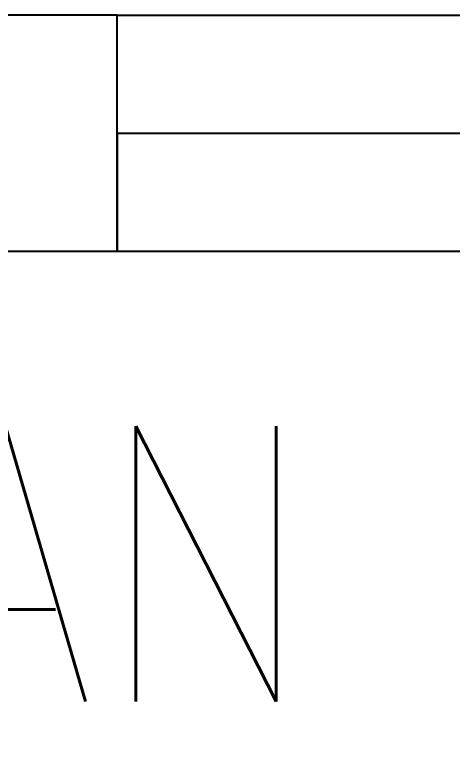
# Model space of a CAD drawing. Header units: inches. Extents: x 16928 to 514628, y -1471 to 241387.
# Drawn here: x 63634 to 64191, y 57952 to 58910 of the extents above; entities that cross this region are included whole.
import ezdxf
from ezdxf.enums import TextEntityAlignment as Align

# ---------------------------------------------------------------- set-up
doc = ezdxf.new("R2010")
doc.units = ezdxf.units.IN
doc.header["$MEASUREMENT"] = 0
for name, color, linetype in [('12. mRspecT - LEGEND', 1, 'Continuous'), ('LW', 2, 'Continuous'), ('WALL', 1, 'Continuous')]:
    doc.layers.add(name, color=color, linetype=linetype)
doc.layers.add('t3', color=8, linetype='Continuous', lineweight=25)
doc.styles.add('LAILA', font='romans.shx', dxfattribs={"width": 0.85})

msp = doc.modelspace()

# ---------------------------------------------------------------- linework, layer by layer
at = {"layer": '12. mRspecT - LEGEND'}
msp.add_lwpolyline([(53513.76, 34610.48), (51863.56, 34610.48), (51863.56, 37610.48), (55288.56, 37610.48), (55288.56, 44260.48), (53288.56, 44260.48), (53288.56, 56110.48), (57288.56, 56110.48), (57288.56, 58610.48), (65138.56, 58610.48), (65138.56, 56785.48), (68563.28, 56785.48), (68563.56, 57160.48)], dxfattribs=at)
at = {"layer": 'LW'}
msp.add_line((63763.56, 58910.48), (64613.56, 58910.48), dxfattribs=at)
at = {"layer": 'WALL'}
for p, q in [((63763.56, 58760.48), (65288.56, 58760.48)), ((63763.56, 58760.48), (63763.56, 58610.48)), ((63613.56, 58610.48), (65288.56, 58610.48))]:
    msp.add_line(p, q, dxfattribs=at)
msp.add_lwpolyline([(63613.56, 58610.48), (63763.56, 58610.48), (63763.56, 58910.48), (63613.56, 58910.48)], close=True, dxfattribs=at)

# ---------------------------------------------------------------- texts
at = {"layer": 't3', "style": 'LAILA', "width": 0.85}
msp.add_text('TIMBALAN ', height=350, dxfattribs=at).set_placement((62180.63, 58388), align=Align.TOP_LEFT)

doc.saveas('drawing.dxf')
